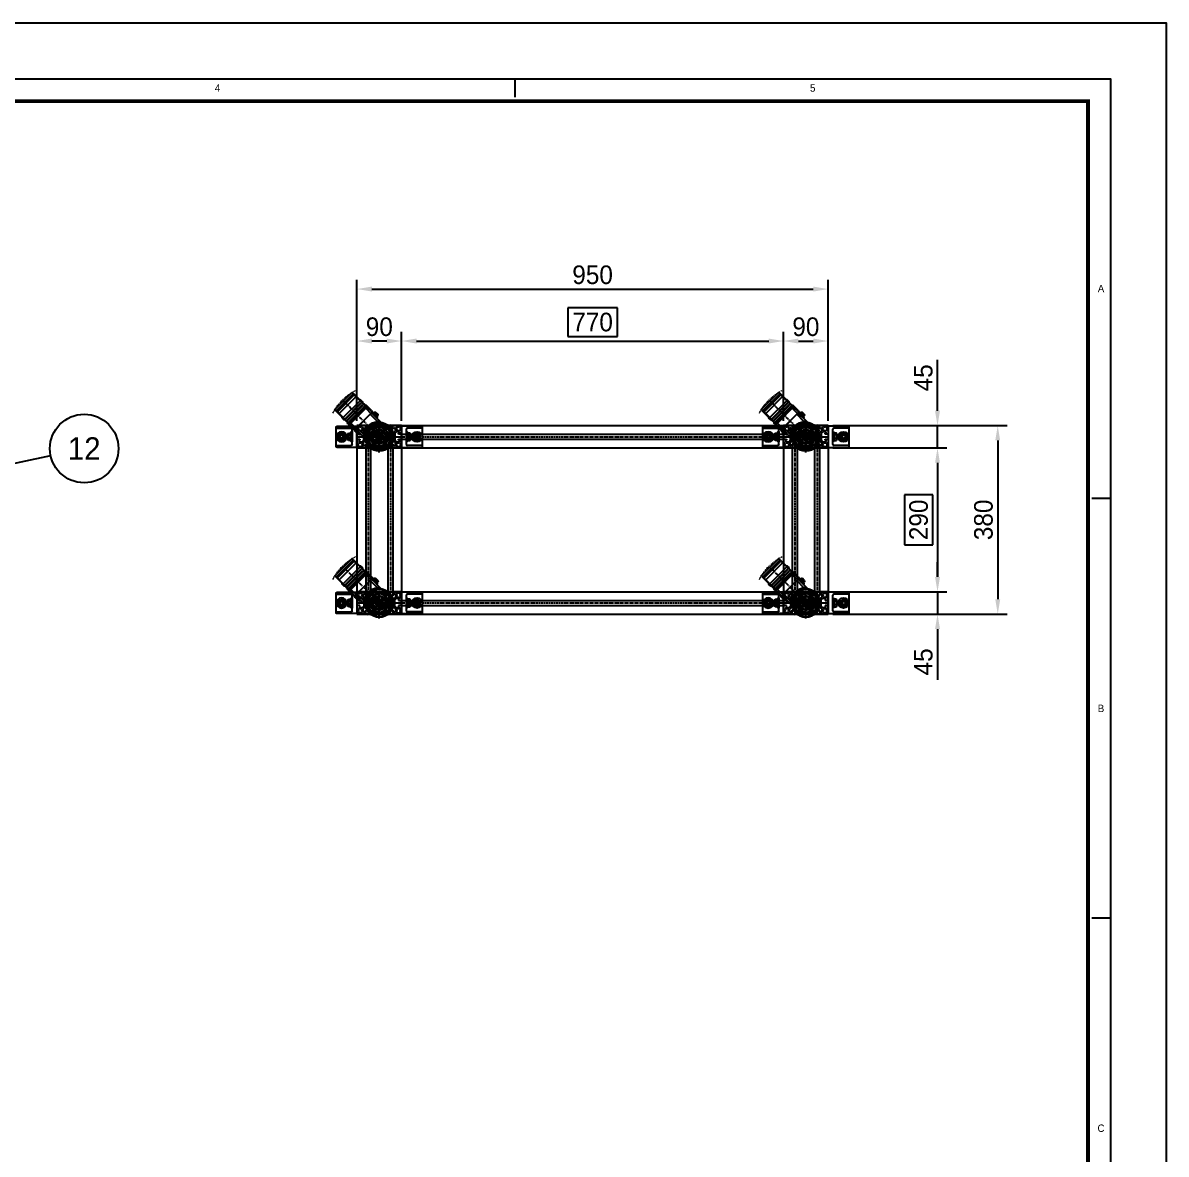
# Model space of a CAD drawing. Header units: inches. Extents: x 0 to 77285, y -118 to 40065.
# Drawn here: x 68785 to 71090, y 16348 to 18627 of the extents above; entities that cross this region are included whole.
import ezdxf
from ezdxf.enums import TextEntityAlignment as Align

# ---------------------------------------------------------------- set-up
doc = ezdxf.new("R2010")
doc.units = ezdxf.units.IN
doc.header["$LTSCALE"] = 5
doc.header["$MEASUREMENT"] = 0
for name, pattern in [('CENTER', [2, 1.25, -0.25, 0.25, -0.25]), ('HIDDEN', [0.375, 0.25, -0.125]), ('PHANTOM', [2.5, 1.25, -0.25, 0.25, -0.25, 0.25, -0.25])]:
    doc.linetypes.add(name, pattern=pattern)
for name, color, linetype in [('11', 1, 'CENTER'), ('22', 2, 'HIDDEN'), ('44', 4, 'Continuous'), ('99', 181, 'Continuous'), ('A', 8, 'Continuous'), ('T', 3, 'Continuous')]:
    doc.layers.add(name, color=color, linetype=linetype)
doc.layers.add('33', color=3, linetype='PHANTOM', lineweight=9)
doc.styles.add('SCI', font='')
doc.styles.get('SCI').set_extended_font_data('Gulim')
doc.dimstyles.new('S', dxfattribs={"dimscale": 100, "dimtxt": 2.5, "dimasz": 2, "dimexe": 1.25, "dimexo": 0.625, "dimgap": -0.625, "dimtad": 1, "dimdec": 8, "dimtxsty": 'SCI', "dimcen": 2.5, "dimclrd": 1, "dimclre": 1, "dimclrt": 7, "dimadec": 8, "dimazin": 2, "dimtfac": 1, "dimtdec": 8, "dimtmove": 0, "dimatfit": 3, "dimfxl": 1, "dimarcsym": 0})
doc.dimstyles.new('SCH', dxfattribs={"dimtxt": 2.5, "dimasz": 2, "dimexe": 1.25, "dimexo": 0.625, "dimtad": 1, "dimdec": 8, "dimtxsty": 'SCI', "dimcen": 2.5, "dimclrd": 4, "dimclre": 4, "dimclrt": 7, "dimadec": 8, "dimazin": 2, "dimtfac": 1, "dimtdec": 8, "dimtmove": 0, "dimatfit": 3, "dimfxl": 1, "dimarcsym": 0})

# ---------------------------------------------------------------- blocks, each defined once
blk = doc.blocks.new('A$C60684f4e')
at = {"color": 2}
for p, q in [((332.5, -10), (332.5, -7.5)), ((412.5, -63.9), (410, -63.9)), ((412.5, -120.3), (410, -120.3))]:
    blk.add_line(p, q, dxfattribs=at)
blk.add_lwpolyline([(12.5, -289.5), (12.5, -7.5), (412.5, -7.5), (412.5, -289.5)], close=True, dxfattribs=at)
at = {"color": 40, "const_width": 0.5}
blk.add_lwpolyline([(15.5, -286.5), (15.5, -10.5), (409.5, -10.5), (409.5, -286.5)], close=True, dxfattribs=at)
at = {"layer": 'Defpoints', "color": 1}
blk.add_lwpolyline([(0, -297), (0, 0), (420, 0), (420, -297)], close=True, dxfattribs=at)
at = {"color": 2, "style": 'SCI'}
for s, p in [('4', (292.5, -8.75)), ('5', (372.5, -8.75)), ('A', (411.25, -35.7)), ('B', (411.25, -92.1)), ('C', (411.25, -148.5))]:
    blk.add_text(s, height=1, dxfattribs=at).set_placement(p, align=Align.MIDDLE_CENTER)
blk = doc.blocks.new('A$C55B21E72')
for p, q in [((30, 23.8), (32, 23.8)), ((30, 23.8), (30, 23.3)), ((30, 23.3), (32, 23.3)), ((32, 25), (30.2, 24.1)), ((30.2, 24.1), (32, 24.1)), ((34.5, 29), (32, 29)), ((32, 29), (32, 28.4)), ((32, 24.7), (32, 28.4)), ((32, 23.1), (32, 24.7)), ((37, 24.7), (32, 24.7)), ((32, 23.1), (37, 23.1)), ((34.5, 30), (34, 29.5)), ((40, 29.5), (34, 29.5)), ((34, 29), (34, 29.5)), ((34.5, 30), (39.5, 30)), ((39.5, 29), (34.5, 29)), ((36, 23), (36, 23.1)), ((37, 24.7), (37, 28.4)), ((37, 23.1), (37, 24.7)), ((37, 24.7), (45, 24.7)), ((45, 23.1), (37, 23.1)), ((38.5, 25.3), (45.5, 25.3)), ((38.5, 25.3), (38.5, 24.7)), ((39.2, 25.8), (42, 25.8)), ((39.5, 30), (40, 29.5)), ((42, 29), (39.5, 29)), ((39.5, 23.1), (39.5, 23)), ((44.2, 26), (39.8, 26)), ((40, 29), (40, 29.5)), ((42, 29), (42, 28.4)), ((42, 26), (42, 28.4)), ((42, 25.8), (44.8, 25.8)), ((44.2, 24.7), (60.5, 24.7)), ((44.5, 23.1), (44.5, 23)), ((45, 23.1), (45, 24.7)), ((45, 24.7), (46.2, 24.7)), ((45, 24.3), (45, 21.1)), ((45.5, 25.3), (45.5, 24.7)), ((48.3, 26.3), (47.8, 26.3)), ((48.3, 26.3), (61.7, 26.3)), ((60, 21.1), (60, 24.5)), ((60.5, 24.7), (60.8, 24.7)), ((60.6, 23.1), (60.5, 23.1)), ((60.6, -24), (60.6, 24)), ((60.6, 24), (60.6, 24)), ((60.6, 24), (60.9, 24)), ((60.6, -24), (60.6, 24)), ((60.9, -24), (60.9, 24)), ((62.1, 24), (60.9, 24)), ((61.9, 25), (61.6, 25)), ((62.9, 26.3), (61.7, 26.3)), ((78.4, 25), (61.9, 25)), ((62.1, 24), (62.1, -24)), ((62.1, 24), (78.7, 24)), ((62.9, 26.3), (63.4, 26.3)), ((63.5, 26.3), (63.4, 26.3)), ((73.5, 25.3), (80.5, 25.3)), ((73.5, 25.3), (73.5, 25)), ((74.2, 25.8), (77, 25.8)), ((79.2, 26), (74.8, 26)), ((77, 25.8), (79.8, 25.8)), ((89.8, 25), (78.4, 25)), ((78.7, -24), (78.7, 24)), ((78.7, 24), (90.3, 24)), ((80.5, 25.3), (80.5, 25)), ((96.4, 25), (89.8, 25)), ((90.3, -24), (90.3, 24)), ((90.3, 24), (95.6, 24)), ((95.6, 24), (98.5, 24)), ((95.6, 22.3), (95.6, 24)), ((99.4, 25), (96.4, 25)), ((98.5, 22.3), (98.5, 24)), ((102.2, 24), (98.5, 24)), ((99.4, 25), (101.2, 25)), ((102.2, -24), (102.2, 24)), ((-24.3, 14), (-24.2, 14)), ((-12.6, 0), (-6.3, 10.9)), ((-6.3, -10.9), (-12.6, 0)), ((-6.3, 10.9), (6.3, 10.9)), ((6.3, 10.9), (12.6, 0)), ((12.6, 0), (6.3, -10.9)), ((44.7, 23), (17.7, 23)), ((22.1, 17.2), (24.5, 19)), ((23.1, 20), (24.5, 19)), ((24.5, 19), (45, 19)), ((45, 21.1), (45, -21.1)), ((60, 21.1), (45, 21.1)), ((45, 19), (45, -19)), ((60, 21.1), (60, -21.1)), ((60, 20.5), (60.6, 20.5)), ((60, 14), (60.6, 14)), ((63.6, -22), (63.6, 22)), ((64.6, 22), (63.6, 22)), ((64.6, -22), (64.6, 22)), ((68.5, -22), (68.5, 22)), ((69.5, 22), (68.5, 22)), ((69.5, -22), (69.5, 22)), ((73.4, -22), (73.4, 22)), ((74.4, 22), (73.4, 22)), ((74.4, -22), (74.4, 22)), ((95.4, -22), (95.4, 22)), ((95.4, 22), (95.6, 22)), ((95.6, 22), (95.6, -22)), ((96.4, 22), (95.6, 22)), ((96.4, 22), (96.4, -22)), ((96.5, -22), (96.5, 22)), ((96.5, 22), (96.7, 22)), ((96.7, 22), (96.7, -22)), ((97.5, 22), (96.7, 22)), ((97.5, 22), (97.5, -22)), ((97.6, -22), (97.6, 22)), ((97.6, 22), (97.8, 22)), ((98.6, 22), (97.8, 22)), ((97.8, -22), (97.8, 22)), ((98.3, 22.5), (98.3, 22.5)), ((98.3, 22.5), (98.3, 22.5)), ((98.6, 22), (98.6, -22)), ((-24.3, -14), (-24.2, -14)), ((6.3, -10.9), (-6.3, -10.9)), ((17.7, -23), (44.7, -23)), ((22.1, -17.2), (24.5, -19)), ((23.1, -20), (24.5, -19)), ((45, -19), (24.5, -19)), ((36, -23), (36, -23.1)), ((39.5, -23), (39.5, -23.1)), ((44.5, -23), (44.5, -23.1)), ((45, -24.3), (45, -21.1)), ((60, -21.1), (45, -21.1)), ((60, -14), (60.6, -14)), ((60.6, -20.5), (60, -20.5)), ((60, -21.1), (60, -24.5)), ((63.6, -22), (64.6, -22)), ((68.5, -22), (69.5, -22)), ((73.4, -22), (74.4, -22)), ((95.6, -22), (95.4, -22)), ((95.6, -22), (96.4, -22)), ((95.6, -24), (95.6, -22.3)), ((96.7, -22), (96.5, -22)), ((96.7, -22), (97.5, -22)), ((97.8, -22), (97.6, -22)), ((97.8, -22), (98.6, -22)), ((98.5, -24), (98.5, -22.3)), ((32, -23.5), (29.7, -23.5)), ((29.7, -24.1), (29.7, -23.5)), ((32, -24.1), (29.7, -24.1)), ((38.5, -25), (30.2, -25)), ((32, -23.1), (32, -24.7)), ((32, -23.1), (37, -23.1)), ((37, -24.7), (32, -24.7)), ((37, -23.1), (37, -24.7)), ((45, -23.1), (37, -23.1)), ((37, -24.7), (45, -24.7)), ((38.5, -24.7), (38.5, -25.3)), ((38.5, -25.3), (45.5, -25.3)), ((39.8, -26.2), (44.2, -26.2)), ((40, -26.2), (44, -26.2)), ((44.2, -24.7), (60.5, -24.7)), ((45, -23.1), (45, -24.7)), ((46.2, -23.1), (45, -23.1)), ((45, -24.7), (46.2, -24.7)), ((45.5, -24.7), (45.5, -25.3)), ((48.3, -26.3), (47.8, -26.3)), ((48.3, -26.3), (61.7, -26.3)), ((60.6, -23.1), (60.5, -23.1)), ((60.5, -24.7), (60.8, -24.7)), ((60.6, -24), (60.6, -24)), ((60.9, -24), (60.6, -24)), ((60.9, -24), (62.1, -24)), ((61.6, -25), (61.9, -25)), ((62.9, -26.3), (61.7, -26.3)), ((61.9, -25), (78.4, -25)), ((78.7, -24), (62.1, -24)), ((62.9, -26.3), (63.4, -26.3)), ((63.5, -26.3), (63.4, -26.3)), ((73.5, -25), (73.5, -25.3)), ((73.5, -25.3), (80.5, -25.3)), ((74.8, -26.2), (79.2, -26.2)), ((75, -26.2), (79, -26.2)), ((78.4, -25), (89.8, -25)), ((90.3, -24), (78.7, -24)), ((80.5, -25), (80.5, -25.3)), ((89.8, -25), (96.4, -25)), ((95.6, -24), (90.3, -24)), ((98.5, -24), (95.6, -24)), ((96.4, -25), (99.4, -25)), ((98.5, -24), (102.2, -24)), ((101.2, -25), (99.4, -25))]:
    blk.add_line(p, q)
for radius in [28, 26.9, 23.2, 18.7, 18.3, 14.3, 7.94, 5.94]:
    blk.add_circle((0, 0), radius)
for centre, radius, start, end in [((30.3, 23.8), 0.3, 116.5651, 180), ((30.3, 23.3), 0.3, 180, 270), ((42, 21.7), 5, 123.9242, 134.427), ((39.8, 25), 1, 90, 123.9242), ((44.2, 25), 1, 56.0758, 90), ((42, 21.7), 5, 45.573, 56.0758), ((47.8, 24.7), 1.6, 90, 180), ((61.6, 24), 1, 90, 180), ((63.5, 24.7), 1.6, 10.8069, 90), ((77, 21.7), 5, 123.9242, 134.427), ((74.8, 25), 1, 90, 123.9242), ((79.2, 25), 1, 56.0758, 90), ((77, 21.7), 5, 45.573, 56.0758), ((101.2, 24), 1, 360, 90), ((4.5, 0), 32, 153.9856, 154.6415), ((-21.1, 12.5), 3.5, 140.6509, 153.9856), ((0, 0), 11.1, 141.4553, 158.5447), ((0, 0), 6.54, 90, 360), ((0, 0), 11.1, 81.4553, 98.5447), ((0, 0), 11.1, 21.4553, 38.5447), ((12.4, 7.4), 16.5, 49.5638, 71.1667), ((0, 0), 31, 322.1962, 37.8038), ((58.9, 14), 1.75, 19.4645, 51.0679), ((58.9, 14), 1.75, 18.0413, 50.4774), ((58.9, 14), 1.75, 309.5226, 341.9587), ((58.9, 14), 1.75, 308.9321, 340.5355), ((64.1, 22), 0.5, 360, 90), ((69, 22), 0.5, 360, 90), ((73.9, 22), 0.5, 360, 90), ((95.9, 22), 0.421, 131.7236, 178.6635), ((97.9, 22), 0.747, 359.5407, 25.4664), ((4.5, 0), 32, 205.3585, 206.0144), ((-21.1, -12.5), 3.5, 206.0144, 219.3491), ((0, 0), 11.1, 201.4553, 218.5447), ((0, 0), 11.1, 261.4553, 278.5447), ((0, 0), 11.1, 321.4553, 338.5447), ((12.4, -7.4), 16.5, 288.8333, 310.4362), ((30.2, -23.5), 0.5, 90, 180), ((58.9, -14), 1.75, 19.4645, 51.0679), ((58.9, -14), 1.75, 18.0413, 50.4774), ((58.9, -14), 1.75, 309.5226, 341.9587), ((58.9, -14), 1.75, 308.9321, 340.5355), ((64.1, -22), 0.5, 270, 360), ((69, -22), 0.5, 270, 360), ((73.9, -22), 0.5, 270, 360), ((95.9, -22), 0.421, 181.3365, 228.2764), ((97.8, -22), 0.77, 334.9263, 0.3451), ((30.7, -24.1), 1, 180, 236.782), ((37, -14.5), 12.5, 236.782, 290.2005), ((42, -21.7), 5, 225.573, 243.6122), ((40, -25.7), 0.5, 243.6122, 270), ((44, -25.7), 0.5, 270, 296.3878), ((42, -21.7), 5, 296.3878, 314.427), ((47.8, -24.7), 1.6, 180, 270), ((61.6, -24), 1, 180, 270), ((63.5, -24.7), 1.6, 270, 349.1931), ((77, -21.7), 5, 225.573, 243.6122), ((75, -25.7), 0.5, 243.6122, 270), ((79, -25.7), 0.5, 270, 296.3878), ((77, -21.7), 5, 296.3878, 314.427), ((101.2, -24), 1, 270, 360)]:
    blk.add_arc(centre, radius, start, end)
for centre, major_axis, ratio, start_param, end_param in [((39.8, 25), (0, 1), 1, 0, 0.592089), ((48.3, 24.7), (0, 1.6), 0.440575, 0, 1.570796), ((61.6, 24), (0, 1), 0.984109, 0, 1.570796), ((61.9, 24), (0, -1), 0.984109, 3.141593, 4.712389), ((61.7, 24.7), (0, 1.6), 0.440575, 0, 1.475123), ((61.9, 24), (0, 1), 0.177565, 4.712389, 6.283185), ((62.9, 24.7), (0, 1.6), 0.897716, 4.901005, 6.283185), ((63.4, 24.7), (0, -1.6), 0.897716, 1.759413, 3.141593), ((74.8, 25), (0, 1), 1, 0, 0.592089), ((78.4, 24), (0, 1), 0.336786, 4.712389, 6.283185), ((89.8, 24), (0, -1), 0.478825, 1.570796, 3.141593), ((96.4, 24), (0, -1), 0.832837, 3.141593, 4.712389), ((99.4, 24), (0, -1), 0.832837, 3.141593, 4.712389), ((64.1, 22), (0, -0.5), 0.984109, 3.141593, 4.712389), ((69, 22), (0, -0.5), 0.984109, 3.141593, 4.712389), ((73.9, 22), (0, -0.5), 0.984109, 3.141593, 4.712389), ((96.1, 22), (-0.697, 0), 0.716941, 4.712389, 5.629222), ((96.1, 22), (0, 0.5), 0.984109, 0, 1.570796), ((96.1, 22), (0, 0.5), 0.553518, 4.712389, 6.283185), ((97.2, 22), (-0.697, 0), 0.716941, 4.712389, 6.283185), ((97.2, 22), (0, 0.5), 0.984109, 0, 1.570796), ((97.2, 22), (0, 0.5), 0.553518, 4.712389, 6.283185), ((98.3, 22), (-0.683, 0), 0.716941, 4.712389, 6.283185), ((98.3, 22), (0, 0.49), 0.984109, 0, 1.570796), ((98.3, 22), (0, 0.49), 0.553518, 5.44332, 6.283185), ((64.1, -22), (0, -0.5), 0.984109, 4.712389, 6.283185), ((69, -22), (0, -0.5), 0.984109, 4.712389, 6.283185), ((73.9, -22), (0, -0.5), 0.984109, 4.712389, 6.283185), ((96.1, -22), (0, 0.5), 0.984109, 1.570796, 3.141593), ((96.1, -22), (-0.697, 0), 0.716941, 0.653963, 1.570796), ((96.1, -22), (0, 0.5), 0.553518, 3.141593, 4.712389), ((97.2, -22), (-0.697, 0), 0.716941, 0, 1.570796), ((97.2, -22), (0, 0.5), 0.984109, 1.570796, 3.141593), ((97.2, -22), (0, 0.5), 0.553518, 3.141593, 4.712389), ((98.3, -22), (-0.697, 0), 0.716941, 0, 1.570796), ((98.3, -22), (0, 0.5), 0.984109, 1.570796, 3.141593), ((98.3, -22), (0, 0.5), 0.553518, 3.141593, 3.989144), ((48.3, -24.7), (0, -1.6), 0.440575, 4.712389, 6.283185), ((61.6, -24), (0, 1), 0.984109, 1.570796, 3.141593), ((61.9, -24), (0, -1), 0.984109, 4.712389, 6.283185), ((61.7, -24.7), (0, -1.6), 0.440575, 4.808063, 6.283185), ((61.9, -24), (0, 1), 0.177565, 3.141593, 4.712389), ((62.9, -24.7), (0, -1.6), 0.897716, 0, 1.38218), ((63.4, -24.7), (0, 1.6), 0.897716, 3.141593, 4.523773), ((78.4, -24), (0, -1), 0.336786, 0, 1.570796), ((89.8, -24), (0, -1), 0.478825, 0, 1.570796), ((96.4, -24), (0, -1), 0.832837, 4.712389, 6.283185), ((99.4, -24), (0, 1), 0.832837, 1.570796, 3.141593)]:
    blk.add_ellipse(centre, major_axis=major_axis, ratio=ratio, start_param=start_param, end_param=end_param)
for points, weights, degree in [([(17.7, 23), (16.6, 23), (15.6, 23.3), (14.6, 23.9)], [1, 0.975022206762, 0.975022206762, 1], 3), ([(34.5, 29), (33.3, 29), (32, 28.4)], [1, 1.04722526483, 1.01794261965], 2), ([(32.3, 24.7), (33.5, 25), (34.5, 25)], [1.04268419234, 1.05130644623, 1], 2), ([(37, 28.4), (35.7, 29), (34.5, 29)], [1.01794261965, 1.04722526483, 1], 2), ([(34.5, 25), (35.5, 25), (36.7, 24.7)], [1, 1.05130644623, 1.04268419234], 2), ([(39.5, 29), (38.3, 29), (37, 28.4)], [1, 1.04722526483, 1.01794261965], 2), ([(37.3, 24.7), (37.9, 24.9), (38.5, 24.9)], [1.04268419234, 1.04728359801, 1.03483016525], 2), ([(42, 28.4), (40.7, 29), (39.5, 29)], [1.01794261965, 1.04722526483, 1], 2), ([(23.1, 19.9), (21.9, 19), (21.1, 18.5), (20.9, 18.7)], [1, 0.840653199569, 0.840653199569, 1], 3), ([(14.6, -23.9), (15.6, -23.3), (16.6, -23), (17.7, -23)], [1, 0.975022206762, 0.975022206762, 1], 3), ([(23.1, -19.9), (21.9, -19), (21.1, -18.5), (20.9, -18.7)], [1, 0.84065319957, 0.84065319957, 1], 3)]:
    blk.add_rational_spline(points, weights, degree=degree)
for points, knots in [([(45, 24.3), (45, 24.3), (45, 24.3), (45, 24.4), (45, 24.5), (44.9, 24.5), (44.9, 24.6), (44.8, 24.6), (44.7, 24.7), (44.6, 24.7), (44.5, 24.7), (44.3, 24.7), (44.3, 24.7), (44.2, 24.7)], [4.078427, 4.078427, 4.078427, 4.078427, 4.16057, 4.16057, 4.538389, 4.538389, 4.916208, 4.916208, 5.294027, 5.294027, 5.671846, 5.671846, 5.924465, 5.924465, 5.924465, 5.924465]), ([(44.2, 23.1), (44.3, 23.1), (44.3, 23.1), (44.5, 23.1), (44.6, 23.1), (44.8, 23), (44.8, 23), (44.9, 22.8), (45, 22.7), (45, 22.6), (45, 22.6), (45, 22.6)], [1.258223, 1.258223, 1.258223, 1.258223, 1.461949, 1.461949, 1.949265, 1.949265, 2.385104, 2.385104, 2.820942, 2.820942, 2.863826, 2.863826, 2.863826, 2.863826]), ([(60.5, 24.7), (60.4, 24.7), (60.4, 24.7), (60.3, 24.7), (60.2, 24.7), (60.1, 24.6), (60.1, 24.6), (60, 24.5), (60, 24.5), (60, 24.5)], [1.688361, 1.688361, 1.688361, 1.688361, 1.905558, 1.905558, 2.287149, 2.287149, 2.668741, 2.668741, 3.050332, 3.050332, 3.050332, 3.050332]), ([(60, 22.6), (60, 22.7), (60, 22.7), (60, 22.8), (60, 22.9), (60.1, 23), (60.2, 23.1), (60.3, 23.1), (60.4, 23.1), (60.5, 23.1)], [16.400421, 16.400421, 16.400421, 16.400421, 16.586762, 16.586762, 17.056183, 17.056183, 17.525605, 17.525605, 17.848828, 17.848828, 17.848828, 17.848828]), ([(44.2, -23.1), (44.3, -23.1), (44.3, -23.1), (44.5, -23.1), (44.6, -23.1), (44.8, -23), (44.8, -23), (44.9, -22.8), (45, -22.7), (45, -22.6), (45, -22.6), (45, -22.6)], [1.258223, 1.258223, 1.258223, 1.258223, 1.461949, 1.461949, 1.949265, 1.949265, 2.385104, 2.385104, 2.820942, 2.820942, 2.863826, 2.863826, 2.863826, 2.863826]), ([(60, -22.6), (60, -22.7), (60, -22.7), (60, -22.8), (60, -22.9), (60.1, -23), (60.2, -23.1), (60.3, -23.1), (60.4, -23.1), (60.5, -23.1)], [16.400421, 16.400421, 16.400421, 16.400421, 16.586762, 16.586762, 17.056183, 17.056183, 17.525605, 17.525605, 17.848828, 17.848828, 17.848828, 17.848828]), ([(45, -24.3), (45, -24.3), (45, -24.3), (45, -24.4), (45, -24.5), (44.9, -24.5), (44.9, -24.6), (44.8, -24.6), (44.7, -24.7), (44.6, -24.7), (44.5, -24.7), (44.3, -24.7), (44.3, -24.7), (44.2, -24.7)], [4.078427, 4.078427, 4.078427, 4.078427, 4.16057, 4.16057, 4.538389, 4.538389, 4.916208, 4.916208, 5.294027, 5.294027, 5.671846, 5.671846, 5.924465, 5.924465, 5.924465, 5.924465]), ([(60.5, -24.7), (60.4, -24.7), (60.4, -24.7), (60.3, -24.7), (60.2, -24.7), (60.1, -24.6), (60.1, -24.6), (60, -24.5), (60, -24.5), (60, -24.5)], [1.688361, 1.688361, 1.688361, 1.688361, 1.905558, 1.905558, 2.287149, 2.287149, 2.668741, 2.668741, 3.050332, 3.050332, 3.050332, 3.050332])]:
    blk.add_open_spline(points, degree=3, knots=knots)
at = {"layer": '11'}
for q in [(0, 34.6), (-30.5, 0), (0, -34.6), (100.7, 0)]:
    blk.add_line((0, 0), q, dxfattribs=at)
at = {"layer": '33'}
blk.add_arc((0, 0), 105, 342.0057, 17.9943, dxfattribs=at)
blk = doc.blocks.new('A$C47db6cef')
at = {"ltscale": 0.506191}
for p, q in [((0, 43), (0, 28.5)), ((0, 28.5), (1.5, 28.5)), ((0, 28.5), (0, 16.5)), ((1.5, 28.5), (1.5, 27.5)), ((1.5, 27.5), (6, 27.5)), ((16.5, 45), (2, 45)), ((3.1, 40.5), (2.3, 41.3)), ((2.3, 35.7), (3.1, 36.5)), ((3.7, 42.7), (4.5, 41.9)), ((4.5, 35.1), (3.7, 34.3)), ((6, 32.5), (10.5, 32.5)), ((6, 27.5), (6, 29.5)), ((8.5, 41.9), (9.3, 42.7)), ((9.3, 34.3), (8.5, 35.1)), ((10.7, 41.3), (9.9, 40.5)), ((9.9, 36.5), (10.7, 35.7)), ((10.5, 32.5), (14, 29)), ((12.5, 34.5), (12.5, 39)), ((16, 31), (12.5, 34.5)), ((14, 29), (14, 22.8)), ((15.5, 39), (17.5, 39)), ((22.2, 31), (16, 31)), ((16, 26.3), (16, 28)), ((19.5, 24.2), (16, 26.3)), ((16.5, 43.5), (16.5, 45)), ((28.5, 45), (16.5, 45)), ((17.5, 43.5), (16.5, 43.5)), ((17, 29), (18.7, 29)), ((17.5, 39), (17.5, 43.5)), ((18.7, 29), (20.8, 25.5)), ((22.5, 30.7), (22.2, 31)), ((22.8, 31), (22.5, 30.7)), ((29, 31), (22.8, 31)), ((24.2, 25.5), (26.3, 29)), ((29, 26.3), (25.5, 24.2)), ((26.3, 29), (28, 29)), ((27.5, 43.5), (27.5, 39)), ((28.5, 43.5), (27.5, 43.5)), ((27.5, 39), (29.5, 39)), ((28.5, 45), (28.5, 43.5)), ((36.5, 45), (28.5, 45)), ((32.5, 34.5), (29, 31)), ((29, 28), (29, 26.3)), ((31, 29), (35, 33)), ((31, 16), (31, 29)), ((32.5, 39), (32.5, 34.5)), ((35, 33), (35, 39.5)), ((37, 44.5), (36.5, 45)), ((44.7, 44.5), (37, 44.5)), ((37.5, 42), (52.5, 42)), ((45, 44.2), (44.7, 44.5)), ((45.3, 44.5), (45, 44.2)), ((53, 44.5), (45.3, 44.5)), ((53.5, 45), (53, 44.5)), ((61.5, 45), (53.5, 45)), ((55, 39.5), (55, 33)), ((55, 33), (59, 29)), ((57.5, 34.5), (57.5, 39)), ((61, 31), (57.5, 34.5)), ((59, 29), (59, 16)), ((60.5, 39), (62.5, 39)), ((67.2, 31), (61, 31)), ((61, 26.3), (61, 28)), ((64.5, 24.2), (61, 26.3)), ((61.5, 43.5), (61.5, 45)), ((73.5, 45), (61.5, 45)), ((62.5, 43.5), (61.5, 43.5)), ((62, 29), (63.7, 29)), ((62.5, 39), (62.5, 43.5)), ((63.7, 29), (65.8, 25.5)), ((67.5, 30.7), (67.2, 31)), ((67.8, 31), (67.5, 30.7)), ((74, 31), (67.8, 31)), ((69.2, 25.5), (71.3, 29)), ((74, 26.3), (70.5, 24.2)), ((71.3, 29), (73, 29)), ((72.5, 43.5), (72.5, 39)), ((73.5, 43.5), (72.5, 43.5)), ((72.5, 39), (74.5, 39)), ((73.5, 45), (73.5, 43.5)), ((88, 45), (73.5, 45)), ((77.5, 34.5), (74, 31)), ((74, 28), (74, 26.3)), ((76, 29), (79.5, 32.5)), ((76, 22.8), (76, 29)), ((77.5, 39), (77.5, 34.5)), ((80.1, 40.5), (79.3, 41.3)), ((79.3, 35.7), (80.1, 36.5)), ((79.5, 32.5), (84, 32.5)), ((80.7, 42.7), (81.5, 41.9)), ((81.5, 35.1), (80.7, 34.3)), ((84, 29.5), (84, 27.5)), ((84, 27.5), (88.5, 27.5)), ((85.5, 41.9), (86.3, 42.7)), ((86.3, 34.3), (85.5, 35.1)), ((87.7, 41.3), (86.9, 40.5)), ((86.9, 36.5), (87.7, 35.7)), ((88.5, 28.5), (90, 28.5)), ((88.5, 27.5), (88.5, 28.5)), ((90, 28.5), (90, 43)), ((90, 16.5), (90, 28.5)), ((0, 16.5), (0, 2)), ((1.5, 16.5), (0, 16.5)), ((1.5, 17.5), (1.5, 16.5)), ((6, 17.5), (1.5, 17.5)), ((2, 0), (16.5, 0)), ((3.1, 8.5), (2.3, 9.3)), ((2.3, 3.7), (3.1, 4.5)), ((3.7, 10.7), (4.5, 9.9)), ((4.5, 3.1), (3.7, 2.3)), ((6, 15.5), (6, 17.5)), ((10.5, 12.5), (6, 12.5)), ((8.5, 9.9), (9.3, 10.7)), ((9.3, 2.3), (8.5, 3.1)), ((10.7, 9.3), (9.9, 8.5)), ((9.9, 4.5), (10.7, 3.7)), ((14, 16), (10.5, 12.5)), ((12.5, 10.5), (16, 14)), ((12.5, 6), (12.5, 10.5)), ((14, 22.8), (14.3, 22.5)), ((14.3, 22.5), (14, 22.2)), ((14, 22.2), (14, 16)), ((17.5, 6), (15.5, 6)), ((16, 18.7), (19.5, 20.8)), ((16, 17), (16, 18.7)), ((16, 14), (22.2, 14)), ((16.5, 1.5), (17.5, 1.5)), ((16.5, 0), (16.5, 1.5)), ((16.5, 0), (28.5, 0)), ((18.7, 16), (17, 16)), ((17.5, 1.5), (17.5, 6)), ((20.8, 19.5), (18.7, 16)), ((22.2, 14), (22.5, 14.3)), ((22.5, 14.3), (22.8, 14)), ((22.8, 14), (29, 14)), ((26.3, 16), (24.2, 19.5)), ((25.5, 20.8), (29, 18.7)), ((28, 16), (26.3, 16)), ((27.5, 6), (27.5, 1.5)), ((29.5, 6), (27.5, 6)), ((27.5, 1.5), (28.5, 1.5)), ((28.5, 1.5), (28.5, 0)), ((28.5, 0), (35.5, 0)), ((29, 18.7), (29, 17)), ((29, 14), (32.5, 10.5)), ((35, 12), (31, 16)), ((32.5, 10.5), (32.5, 6)), ((35, 5.5), (35, 12)), ((35.5, 0), (36, 0.5)), ((36, 0.5), (44.7, 0.5)), ((52.5, 3), (37.5, 3)), ((44.7, 0.5), (45, 0.8)), ((45, 0.8), (45.3, 0.5)), ((45.3, 0.5), (54, 0.5)), ((54, 0.5), (54.5, 0)), ((59, 16), (55, 12)), ((55, 12), (55, 5.5)), ((57.5, 10.5), (61, 14)), ((57.5, 6), (57.5, 10.5)), ((62.5, 6), (60.5, 6)), ((61, 18.7), (64.5, 20.8)), ((61, 17), (61, 18.7)), ((61, 14), (67.2, 14)), ((61.5, 1.5), (62.5, 1.5)), ((61.5, 0), (61.5, 1.5)), ((63.7, 16), (62, 16)), ((62.5, 1.5), (62.5, 6)), ((65.8, 19.5), (63.7, 16)), ((67.2, 14), (67.5, 14.3)), ((67.5, 14.3), (67.8, 14)), ((67.8, 14), (74, 14)), ((71.3, 16), (69.2, 19.5)), ((70.5, 20.8), (74, 18.7)), ((73, 16), (71.3, 16)), ((72.5, 6), (72.5, 1.5)), ((74.5, 6), (72.5, 6)), ((72.5, 1.5), (73.5, 1.5)), ((73.5, 1.5), (73.5, 0)), ((74, 18.7), (74, 17)), ((74, 14), (77.5, 10.5)), ((75.7, 22.5), (76, 22.8)), ((76, 22.2), (75.7, 22.5)), ((76, 16), (76, 22.2)), ((79.5, 12.5), (76, 16)), ((77.5, 10.5), (77.5, 6)), ((80.1, 8.5), (79.3, 9.3)), ((79.3, 3.7), (80.1, 4.5)), ((84, 12.5), (79.5, 12.5)), ((80.7, 10.7), (81.5, 9.9)), ((81.5, 3.1), (80.7, 2.3)), ((84, 17.5), (84, 15.5)), ((88.5, 17.5), (84, 17.5)), ((85.5, 9.9), (86.3, 10.7)), ((86.3, 2.3), (85.5, 3.1)), ((87.7, 9.3), (86.9, 8.5)), ((86.9, 4.5), (87.7, 3.7)), ((88.5, 16.5), (88.5, 17.5)), ((90, 16.5), (88.5, 16.5)), ((90, 2), (90, 16.5))]:
    blk.add_line(p, q, dxfattribs=at)
for p, q in [((54.5, 0), (61.5, 0)), ((61.5, 0), (73.5, 0)), ((73.5, 0), (88, 0))]:
    blk.add_line(p, q)
for centre, radius, start, end in [((2, 43), 2, 90, 180), ((6.5, 38.5), 5, 123.463, 146.537), ((6.5, 38.5), 5, 213.463, 236.537), ((6.5, 38.5), 4, 149.4775, 210.5225), ((6.5, 38.5), 4, 59.4775, 120.5225), ((6.5, 38.5), 4, 239.4775, 300.5225), ((6, 31), 1.5, 90, 270), ((6.5, 38.5), 5, 33.463, 56.537), ((6.5, 38.5), 5, 303.463, 326.537), ((6.5, 38.5), 4, 329.4775, 30.5225), ((14, 39), 1.5, 0, 180), ((17, 28), 1, 90, 180), ((22.5, 22.5), 3.5, 150, 210), ((22.5, 22.5), 3.5, 60, 120), ((22.5, 22.5), 3.5, 330, 30), ((28, 28), 1, 0, 90), ((31, 39), 1.5, 0, 180), ((37.5, 39.5), 2.5, 90, 180), ((52.5, 39.5), 2.5, 0, 90), ((59, 39), 1.5, 0, 180), ((62, 28), 1, 90, 180), ((67.5, 22.5), 3.5, 150, 210), ((67.5, 22.5), 3.5, 60, 120), ((67.5, 22.5), 3.5, 330, 30), ((73, 28), 1, 0, 90), ((76, 39), 1.5, 0, 180), ((83.5, 38.5), 5, 123.463, 146.537), ((83.5, 38.5), 5, 213.463, 236.537), ((83.5, 38.5), 4, 149.4775, 210.5225), ((83.5, 38.5), 4, 59.4775, 120.5225), ((83.5, 38.5), 4, 239.4775, 300.5225), ((84, 31), 1.5, 270, 90), ((83.5, 38.5), 5, 33.463, 56.537), ((83.5, 38.5), 5, 303.463, 326.537), ((83.5, 38.5), 4, 329.4775, 30.5225), ((88, 43), 2, 0, 90), ((2, 2), 2, 180, 270), ((6.5, 6.5), 5, 123.463, 146.537), ((6.5, 6.5), 5, 213.463, 236.537), ((6.5, 6.5), 4, 149.4775, 210.5225), ((6, 14), 1.5, 90, 270), ((6.5, 6.5), 4, 59.4775, 120.5225), ((6.5, 6.5), 4, 239.4775, 300.5225), ((6.5, 6.5), 5, 33.463, 56.537), ((6.5, 6.5), 5, 303.463, 326.537), ((6.5, 6.5), 4, 329.4775, 30.5225), ((14, 6), 1.5, 180, 0), ((17, 17), 1, 180, 270), ((22.5, 22.5), 3.5, 240, 300), ((28, 17), 1, 270, 0), ((31, 6), 1.5, 180, 0), ((37.5, 5.5), 2.5, 180, 270), ((52.5, 5.5), 2.5, 270, 0), ((59, 6), 1.5, 180, 0), ((62, 17), 1, 180, 270), ((67.5, 22.5), 3.5, 240, 300), ((73, 17), 1, 270, 0), ((76, 6), 1.5, 180, 0), ((83.5, 6.5), 5, 123.463, 146.537), ((83.5, 6.5), 5, 213.463, 236.537), ((83.5, 6.5), 4, 149.4775, 210.5225), ((83.5, 6.5), 4, 59.4775, 120.5225), ((83.5, 6.5), 4, 239.4775, 300.5225), ((84, 14), 1.5, 270, 90), ((83.5, 6.5), 5, 33.463, 56.537), ((83.5, 6.5), 5, 303.463, 326.537), ((83.5, 6.5), 4, 329.4775, 30.5225), ((88, 2), 2, 270, 0)]:
    blk.add_arc(centre, radius, start, end, dxfattribs=at)
at = {"layer": '11', "ltscale": 0.506191}
for p, q in [((22.5, 45), (22.5, 0)), ((67.5, 0), (67.5, 45)), ((90, 22.5), (0, 22.5))]:
    blk.add_line(p, q, dxfattribs=at)
at = {"layer": '11'}
blk.add_line((45, 45), (45, 0), dxfattribs=at)
at = {"layer": 'A', "ltscale": 0.506191}
for p, q in [((0, 45), (0, 43)), ((2, 45), (0, 45)), ((53.5, 45), (36.5, 45)), ((90, 45), (88, 45)), ((90, 43), (90, 45)), ((0, 2), (0, 0)), ((0, 0), (2, 0)), ((35.5, 0), (54.5, 0)), ((90, 0), (90, 2))]:
    blk.add_line(p, q, dxfattribs=at)
at = {"layer": 'A'}
blk.add_line((88, 0), (90, 0), dxfattribs=at)
blk = doc.blocks.new('A$C632A6005')
for p, q in [((-21.5, 0), (-21.5, -40)), ((21.5, 0), (-21.5, 0)), ((-17.5, -40), (-17.5, -11.5)), ((-15.5, -9.5), (15.5, -9.5)), ((10.3, -9.5), (-10.2, -9.5)), ((-10.2, -9.5), (-10.2, -11)), ((-10.2, -11), (10.3, -11)), ((-10.2, -11), (-7.5, -12.3)), ((-7.5, -12.3), (-7.5, -16.9)), ((-7.5, -16.9), (-6.4, -17.5)), ((-6.4, -17.5), (6.4, -17.5)), ((-4, -18.2), (-4, -17.5)), ((-4, -18.2), (4, -18.2)), ((-3.2, -19), (-4, -18.2)), ((-3.8, -16.9), (-3.8, -12.3)), ((-3.2, -19), (3.2, -19)), ((3.2, -19), (4, -18.2)), ((3.8, -16.9), (3.8, -12.3)), ((4, -18.2), (4, -17.5)), ((6.4, -17.5), (7.5, -16.9)), ((7.5, -12.3), (10.3, -11)), ((7.5, -16.9), (7.5, -12.3)), ((10.3, -11), (10.3, -9.5)), ((17.5, -40), (17.5, -11.5)), ((21.5, -40.1), (21.5, 0)), ((-19.5, -42), (19.6, -42)), ((-3.8, -24.5), (-7.5, -31)), ((-7.5, -31), (-3.8, -37.5)), ((3.8, -24.5), (-3.8, -24.5)), ((-3.8, -37.5), (3.8, -37.5)), ((7.5, -31), (3.8, -24.5)), ((3.8, -37.5), (7.5, -31))]:
    blk.add_line(p, q)
for radius in [10.2, 6.5, 4, 3.2]:
    blk.add_circle((0, -31), radius)
for centre, radius, start, end in [((-15.5, -11.5), 2, 90, 180), ((-5.6, -9.9), 3.06, 232.1211, 307.8789), ((-5.6, -14.4), 3.06, 232.1211, 307.8789), ((0, -22.5), 4.1, 121.3886, 166.7272), ((0, -1.7), 11.3, 250.5288, 289.4712), ((0, -6.2), 11.3, 250.5288, 289.4712), ((0, -22.5), 4.1, 13.2728, 58.6114), ((5.6, -9.9), 3.06, 232.1211, 307.8789), ((5.6, -14.4), 3.06, 232.1211, 307.8789), ((15.5, -11.5), 2, 0, 90), ((-19.5, -40), 2, 180, 270), ((-19.5, -40), 2, 270, 0), ((19.5, -40), 2, 180, 270), ((19.6, -40.1), 1.9, 270, 0)]:
    blk.add_arc(centre, radius, start, end)
blk = doc.blocks.new('A$Cea8c6e81')
for p, q in [((-870, 207.5), (-960, 207.5)), ((-870, 207.5), (-100, 207.5)), ((-870, 162.5), (-870, 207.5)), ((-100, 162.5), (-100, 207.5)), ((-10, 207.5), (-100, 207.5)), ((-960, 162.5), (-960, -127.5)), ((-960, 162.5), (-870, 162.5)), ((-870, 162.5), (-100, 162.5)), ((-870, 162.5), (-870, -127.5)), ((-100, 162.5), (-100, -127.5)), ((-100, 162.5), (-10, 162.5)), ((-10, 162.5), (-10, -127.5)), ((-960, -127.5), (-870, -127.5)), ((-870, -127.5), (-100, -127.5)), ((-870, -172.5), (-870, -127.5)), ((-100, -172.5), (-100, -127.5)), ((-100, -127.5), (-10, -127.5)), ((-870, -172.5), (-960, -172.5)), ((-870, -172.5), (-960, -172.5)), ((-870, -172.5), (-100, -172.5)), ((-10, -172.5), (-100, -172.5)), ((-10, -172.5), (-100, -172.5))]:
    blk.add_line(p, q)
at = {"layer": '11'}
for p, q in [((-915, 153.5), (-915, 216.5)), ((-55, 153.5), (-55, 216.5)), ((-870, 185), (-100, 185)), ((-937.5, 162.5), (-937.5, -127.5)), ((-892.5, 162.5), (-892.5, -127.5)), ((-77.5, 162.5), (-77.5, -127.5)), ((-32.5, 162.5), (-32.5, -127.5)), ((-915, -181.5), (-915, -118.5)), ((-55, -181.5), (-55, -118.5)), ((-870, -150), (-100, -150))]:
    blk.add_line(p, q, dxfattribs=at)
at = {"layer": '22'}
for centre in [(-915, 185), (-55, 185), (-915, -150), (-55, -150)]:
    blk.add_circle(centre, 6.92, dxfattribs=at)
at = {"layer": '44'}
for centre in [(-915, 185), (-55, 185), (-915, -150), (-55, -150)]:
    blk.add_circle(centre, 29, dxfattribs=at)
at = {"layer": 'A'}
for p, q in [((-870, 190), (-100, 190)), ((-942.5, 162.5), (-942.5, -127.5)), ((-932.5, 162.5), (-932.5, -127.5)), ((-897.5, 162.5), (-897.5, -127.5)), ((-887.5, 162.5), (-887.5, -127.5)), ((-870, 180), (-100, 180)), ((-82.5, 162.5), (-82.5, -127.5)), ((-72.5, 162.5), (-72.5, -127.5)), ((-37.5, 162.5), (-37.5, -127.5)), ((-27.5, 162.5), (-27.5, -127.5)), ((-870, -145), (-100, -145)), ((-870, -155), (-100, -155))]:
    blk.add_line(p, q, dxfattribs=at)
at = {"layer": 'T'}
for centre in [(-915, 185), (-55, 185), (-915, -150), (-55, -150)]:
    blk.add_arc(centre, 8, 285, 195, dxfattribs=at)
at = {"xscale": -1}
for p in [(-870, 162.5), (-10, 162.5)]:
    blk.add_blockref('A$C47db6cef', p, dxfattribs=at)
at = {"rotation": 180}
for p in [(-870, -127.5), (-10, -127.5)]:
    blk.add_blockref('A$C47db6cef', p, dxfattribs=at)
at = {"layer": '44', "xscale": -1, "rotation": 270}
for p in [(-960, 185), (-100, 185), (-960, -150), (-100, -150)]:
    blk.add_blockref('A$C632A6005', p, dxfattribs=at)
at = {"layer": '44', "rotation": 90}
for p in [(-870, 185), (-10, 185), (-870, -150), (-10, -150)]:
    blk.add_blockref('A$C632A6005', p, dxfattribs=at)
at = {"layer": '99', "xscale": -1, "rotation": 314.9999999999998}
for p in [(-915, 185), (-55, 185), (-915, -150), (-55, -150)]:
    blk.add_blockref('A$C55B21E72', p, dxfattribs=at)
blk = doc.blocks.new('*D685')
at = {"color": 1, "lineweight": -2, "transparency": 16777216}
for p, q in [((70417.8, 17770.8), (70647.5, 17770.8)), ((70628.8, 17740.8), (70628.8, 17510.8)), ((70619.4, 17676.1), (70562.2, 17676.1)), ((70562.2, 17676.1), (70562.2, 17575.5)), ((70619.4, 17575.5), (70619.4, 17676.1)), ((70562.2, 17575.5), (70619.4, 17575.5)), ((70417.8, 17480.8), (70647.5, 17480.8))]:
    blk.add_line(p, q, dxfattribs=at)
at = {"color": 1, "transparency": 16777216}
for points in [[(70623.8, 17740.8), (70633.8, 17740.8), (70628.8, 17770.8)], [(70623.8, 17510.8), (70633.8, 17510.8), (70628.8, 17480.8)]]:
    blk.add_solid(points, dxfattribs=at)
at = {"layer": 'Defpoints', "color": 0, "transparency": 16777216}
for p in [(70408.4, 17770.8), (70408.4, 17480.8), (70628.8, 17480.8)]:
    blk.add_point(p, dxfattribs=at)
at = {"color": 7, "transparency": 16777216, "insert": (70590.8, 17625.8), "char_height": 37.5, "attachment_point": 5, "rotation": 90, "style": 'SCI'}
blk.add_mtext('290', dxfattribs=at)
blk = doc.blocks.new('*D686')
at = {"color": 1, "lineweight": -2, "transparency": 16777216}
for p, q in [((69983.5, 18052.8), (69883.3, 18052.8)), ((69883.3, 18052.8), (69883.3, 17995.6)), ((69983.5, 17995.6), (69983.5, 18052.8)), ((69548.4, 17825.1), (69548.4, 18004.9)), ((70318.4, 17825.1), (70318.4, 18004.9)), ((69578.4, 17986.2), (70288.4, 17986.2)), ((69883.3, 17995.6), (69983.5, 17995.6))]:
    blk.add_line(p, q, dxfattribs=at)
at = {"color": 1, "transparency": 16777216}
for points in [[(69578.4, 17991.2), (69578.4, 17981.2), (69548.4, 17986.2)], [(70288.4, 17991.2), (70288.4, 17981.2), (70318.4, 17986.2)]]:
    blk.add_solid(points, dxfattribs=at)
at = {"layer": 'Defpoints', "color": 0, "transparency": 16777216}
for p in [(70318.4, 17986.2), (69548.4, 17815.8), (70318.4, 17815.8)]:
    blk.add_point(p, dxfattribs=at)
at = {"color": 7, "transparency": 16777216, "insert": (69933.4, 18024.2), "char_height": 37.5, "attachment_point": 5, "style": 'SCI'}
blk.add_mtext('770', dxfattribs=at)
blk = doc.blocks.new('*D687')
at = {"color": 4, "lineweight": -2, "transparency": 16777216}
for p, q in [((70417.8, 17815.8), (70768.9, 17815.8)), ((70750.2, 17785.8), (70750.2, 17465.8)), ((70417.8, 17435.8), (70768.9, 17435.8))]:
    blk.add_line(p, q, dxfattribs=at)
at = {"color": 4, "transparency": 16777216}
for points in [[(70745.2, 17785.8), (70755.2, 17785.8), (70750.2, 17815.8)], [(70745.2, 17465.8), (70755.2, 17465.8), (70750.2, 17435.8)]]:
    blk.add_solid(points, dxfattribs=at)
at = {"layer": 'Defpoints', "color": 0, "transparency": 16777216}
for p in [(70408.4, 17815.8), (70408.4, 17435.8), (70750.2, 17435.8)]:
    blk.add_point(p, dxfattribs=at)
at = {"color": 7, "transparency": 16777216, "insert": (70721.6, 17625.8), "char_height": 37.5, "attachment_point": 5, "rotation": 90, "style": 'SCI'}
blk.add_mtext('380', dxfattribs=at)
blk = doc.blocks.new('*D688')
at = {"color": 4, "lineweight": -2, "transparency": 16777216}
for p, q in [((70628.8, 17845.8), (70628.8, 17948.2)), ((70417.8, 17815.8), (70647.5, 17815.8)), ((70628.8, 17770.8), (70628.8, 17815.8)), ((70417.8, 17770.8), (70647.5, 17770.8)), ((70628.8, 17740.8), (70628.8, 17710.8))]:
    blk.add_line(p, q, dxfattribs=at)
at = {"color": 4, "transparency": 16777216}
for points in [[(70623.8, 17845.8), (70633.8, 17845.8), (70628.8, 17815.8)], [(70623.8, 17740.8), (70633.8, 17740.8), (70628.8, 17770.8)]]:
    blk.add_solid(points, dxfattribs=at)
at = {"layer": 'Defpoints', "color": 0, "transparency": 16777216}
for p in [(70408.4, 17815.8), (70628.8, 17815.8), (70408.4, 17770.8)]:
    blk.add_point(p, dxfattribs=at)
at = {"color": 7, "transparency": 16777216, "insert": (70600.2, 17912), "char_height": 37.5, "attachment_point": 5, "rotation": 90, "style": 'SCI'}
blk.add_mtext('45', dxfattribs=at)
blk = doc.blocks.new('*D689')
at = {"color": 4, "lineweight": -2, "transparency": 16777216}
for p, q in [((70628.8, 17510.8), (70628.8, 17540.8)), ((70417.8, 17480.8), (70647.5, 17480.8)), ((70628.8, 17480.8), (70628.8, 17435.8)), ((70417.8, 17435.8), (70647.5, 17435.8)), ((70628.8, 17405.8), (70628.8, 17303.3))]:
    blk.add_line(p, q, dxfattribs=at)
at = {"color": 4, "transparency": 16777216}
for points in [[(70623.8, 17510.8), (70633.8, 17510.8), (70628.8, 17480.8)], [(70623.8, 17405.8), (70633.8, 17405.8), (70628.8, 17435.8)]]:
    blk.add_solid(points, dxfattribs=at)
at = {"layer": 'Defpoints', "color": 0, "transparency": 16777216}
for p in [(70408.4, 17480.8), (70408.4, 17435.8), (70628.8, 17435.8)]:
    blk.add_point(p, dxfattribs=at)
at = {"color": 7, "transparency": 16777216, "insert": (70600.2, 17339.6), "char_height": 37.5, "attachment_point": 5, "rotation": 90, "style": 'SCI'}
blk.add_mtext('45', dxfattribs=at)
blk = doc.blocks.new('*D690')
at = {"color": 4, "lineweight": -2, "transparency": 16777216}
for p, q in [((69458.4, 17825.1), (69458.4, 18004.9)), ((69548.4, 17825.1), (69548.4, 18004.9)), ((69518.4, 17986.2), (69488.4, 17986.2))]:
    blk.add_line(p, q, dxfattribs=at)
at = {"color": 4, "transparency": 16777216}
for points in [[(69488.4, 17991.2), (69488.4, 17981.2), (69458.4, 17986.2)], [(69518.4, 17991.2), (69518.4, 17981.2), (69548.4, 17986.2)]]:
    blk.add_solid(points, dxfattribs=at)
at = {"layer": 'Defpoints', "color": 0, "transparency": 16777216}
for p in [(69458.4, 17986.2), (69458.4, 17815.8), (69548.4, 17815.8)]:
    blk.add_point(p, dxfattribs=at)
at = {"color": 7, "transparency": 16777216, "insert": (69503.4, 18014.8), "char_height": 37.5, "attachment_point": 5, "style": 'SCI'}
blk.add_mtext('90', dxfattribs=at)
blk = doc.blocks.new('*D691')
at = {"color": 4, "lineweight": -2, "transparency": 16777216}
for p, q in [((70318.4, 17825.1), (70318.4, 18004.9)), ((70408.4, 17825.1), (70408.4, 18004.9)), ((70348.4, 17986.2), (70378.4, 17986.2))]:
    blk.add_line(p, q, dxfattribs=at)
at = {"color": 4, "transparency": 16777216}
for points in [[(70348.4, 17991.2), (70348.4, 17981.2), (70318.4, 17986.2)], [(70378.4, 17991.2), (70378.4, 17981.2), (70408.4, 17986.2)]]:
    blk.add_solid(points, dxfattribs=at)
at = {"layer": 'Defpoints', "color": 0, "transparency": 16777216}
for p in [(70408.4, 17986.2), (70318.4, 17815.8), (70408.4, 17815.8)]:
    blk.add_point(p, dxfattribs=at)
at = {"color": 7, "transparency": 16777216, "insert": (70363.4, 18014.8), "char_height": 37.5, "attachment_point": 5, "style": 'SCI'}
blk.add_mtext('90', dxfattribs=at)
blk = doc.blocks.new('*D692')
at = {"color": 4, "lineweight": -2, "transparency": 16777216}
for p, q in [((69458.4, 17825.1), (69458.4, 18109.6)), ((70408.4, 17825.1), (70408.4, 18109.6)), ((69488.4, 18090.9), (70378.4, 18090.9))]:
    blk.add_line(p, q, dxfattribs=at)
at = {"color": 4, "transparency": 16777216}
for points in [[(69488.4, 18095.9), (69488.4, 18085.9), (69458.4, 18090.9)], [(70378.4, 18095.9), (70378.4, 18085.9), (70408.4, 18090.9)]]:
    blk.add_solid(points, dxfattribs=at)
at = {"layer": 'Defpoints', "color": 0, "transparency": 16777216}
for p in [(70408.4, 18090.9), (69458.4, 17815.8), (70408.4, 17815.8)]:
    blk.add_point(p, dxfattribs=at)
at = {"color": 7, "transparency": 16777216, "insert": (69933.4, 18119.5), "char_height": 37.5, "attachment_point": 5, "style": 'SCI'}
blk.add_mtext('950', dxfattribs=at)

msp = doc.modelspace()

# ---------------------------------------------------------------- linework, layer by layer
at = {"layer": '44'}
msp.add_line((68307.32461013, 17642.12620845), (68840.90261715, 17755.2231127), dxfattribs=at)
msp.add_circle((68908.48065851, 17769.5469176), 69.07939678, dxfattribs=at)

# ---------------------------------------------------------------- block references
at = {"xscale": 15, "yscale": 15, "zscale": 15}
msp.add_blockref('A$C60684f4e', (64789.72535195, 18627.36122668), dxfattribs=at)
msp.add_blockref('A$Cea8c6e81', (70418.41066674, 17608.27352872))

# ---------------------------------------------------------------- texts
at = {"style": 'SCI'}
msp.add_text('12', height=45.432692308, dxfattribs=at).set_placement((68908.48065851, 17769.5469176), align=Align.MIDDLE_CENTER)

# ---------------------------------------------------------------- dimensions: what is measured, and where the dimension line sits
for base, p1, p2, dimstyle, picture, middle in [((70408.4106667431, 18090.8715776666), (69458.4106667431, 17815.77352872), (70408.4106667431, 17815.77352872), 'SCH', '*D692', (69933.4106667431, 18119.4709451766)), ((70318.4106667431, 17986.1877609499), (69548.4106667431, 17815.77352872), (70318.4106667431, 17815.77352872), 'S', '*D686', (69933.4106667431, 18024.1870951709)), ((69458.4106667431, 17986.1877609499), (69548.4106667431, 17815.77352872), (69458.4106667431, 17815.77352872), 'SCH', '*D690', (69503.4106667431, 18014.7871284599)), ((70408.4106667431, 17986.1877609499), (70318.4106667431, 17815.77352872), (70408.4106667431, 17815.77352872), 'SCH', '*D691', (70363.4106667431, 18014.7871284599))]:
    dim = msp.add_linear_dim(base=base, p1=p1, p2=p2, dimstyle=dimstyle, override={"dimscale": 15})
    dim.commit()
    dim.dimension.update_dxf_attribs({"geometry": picture, "text_midpoint": middle})
for base, p1, p2, dimstyle, picture, middle in [((70628.7923801938, 17815.77352872), (70408.4106667431, 17770.77352872), (70408.4106667431, 17815.77352872), 'SCH', '*D688', (70600.1680459727, 17911.9877431008)), ((70750.1857900754, 17435.77352872), (70408.4106667431, 17815.77352872), (70408.4106667431, 17435.77352872), 'SCH', '*D687', (70721.5864225654, 17625.7735287199)), ((70628.7923801937, 17480.77352872), (70408.4106667431, 17770.77352872), (70408.4106667431, 17480.77352872), 'S', '*D685', (70590.8180126837, 17625.7735287199)), ((70628.7923801938, 17435.77352872), (70408.4106667431, 17480.77352872), (70408.4106667431, 17435.77352872), 'SCH', '*D689', (70600.1680459727, 17339.5593143391))]:
    dim = msp.add_linear_dim(base=base, p1=p1, p2=p2, angle=90, dimstyle=dimstyle, override={"dimscale": 15})
    dim.commit()
    dim.dimension.update_dxf_attribs({"geometry": picture, "text_midpoint": middle})

doc.saveas('drawing.dxf')
